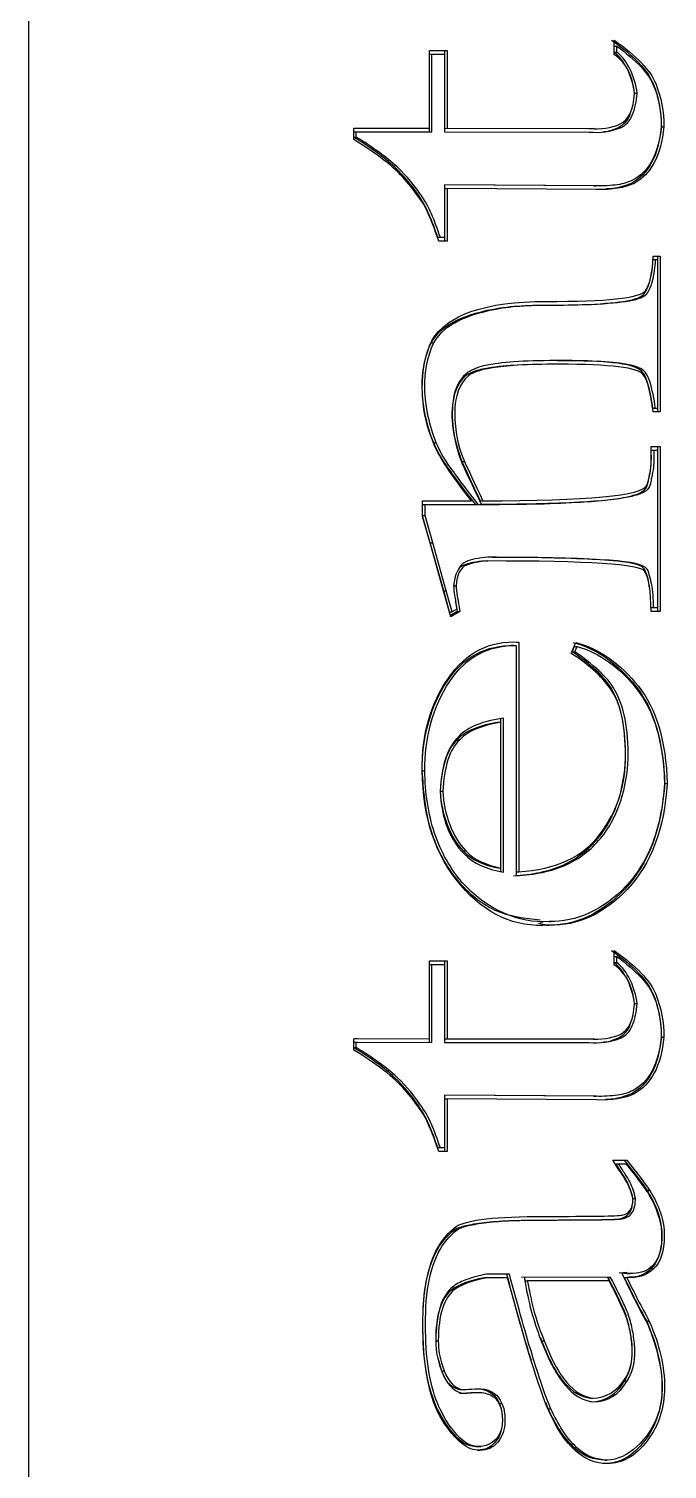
# Model space of a CAD drawing. Header units: inches. Extents: x -0.22 to 3.3, y -3.49 to -1.49.
# Drawn here: x 2.1672 to 2.3423, y -2.29 to -1.895 of the extents above; entities that cross this region are included whole.
import ezdxf

# ---------------------------------------------------------------- set-up
doc = ezdxf.new("R2010")
doc.units = ezdxf.units.IN
doc.header["$MEASUREMENT"] = 0

msp = doc.modelspace()

# ---------------------------------------------------------------- linework, layer by layer
at = {"color": 7, "linetype": 'Continuous', "lineweight": 25}
for p, q in [((2.16719, -3.49448), (2.16719, -1.49448)), ((2.32781, -1.90206), (2.32781, -1.89818)), ((2.27709, -1.92232), (2.27709, -1.90097)), ((2.27709, -1.90097), (2.28193, -1.90097)), ((2.27709, -1.90197), (2.28123, -1.90197)), ((2.27779, -1.92332), (2.27779, -1.90197)), ((2.28121, -1.90097), (2.28121, -1.90197)), ((2.28123, -1.90197), (2.28123, -1.92332)), ((2.28193, -1.90097), (2.28193, -1.92232)), ((2.32781, -1.89979), (2.32851, -1.89979)), ((2.32781, -1.90146), (2.32851, -1.90146)), ((2.32851, -1.90146), (2.32851, -1.89979)), ((2.33338, -1.9127), (2.33409, -1.9127)), ((2.25632, -1.92542), (2.25632, -1.92232)), ((2.2567, -1.9223), (2.27709, -1.92232)), ((2.27708, -1.92332), (2.27708, -1.92232)), ((2.28123, -1.92232), (2.32094, -1.92234)), ((2.32023, -1.92234), (2.32227, -1.92228)), ((2.32227, -1.92244), (2.32299, -1.92244)), ((2.32896, -1.92209), (2.32968, -1.92209)), ((2.3407, -1.92194), (2.34142, -1.92194)), ((2.2563, -1.92329), (2.25702, -1.92329)), ((2.25632, -1.92475), (2.25702, -1.92475)), ((2.25702, -1.92475), (2.25702, -1.92329)), ((2.25702, -1.92329), (2.25741, -1.9233)), ((2.25741, -1.9233), (2.27779, -1.92332)), ((2.28123, -1.92332), (2.32092, -1.92334)), ((2.32282, -1.93812), (2.28123, -1.93779)), ((2.28123, -1.93779), (2.28123, -1.95223)), ((2.32211, -1.93812), (2.28123, -1.9378)), ((2.28123, -1.9388), (2.28193, -1.9388)), ((2.28193, -1.9388), (2.28193, -1.95323)), ((2.32282, -1.93912), (2.28193, -1.9388)), ((2.32297, -1.93808), (2.32211, -1.93812)), ((2.32211, -1.93812), (2.32282, -1.93812)), ((2.3325, -1.93742), (2.33322, -1.93742)), ((2.28123, -1.95223), (2.27938, -1.95223)), ((2.28193, -1.95323), (2.27966, -1.95323)), ((2.28121, -1.95223), (2.28121, -1.95323)), ((2.33841, -1.95834), (2.33966, -1.95834)), ((2.33845, -1.95734), (2.34036, -1.95734)), ((2.33964, -1.95734), (2.33964, -1.95834)), ((2.33966, -1.95834), (2.33966, -1.99909)), ((2.34036, -1.95734), (2.34036, -2.00009)), ((2.27757, -1.98117), (2.27829, -1.98117)), ((2.31266, -1.987), (2.31195, -1.987)), ((2.33834, -1.99909), (2.33966, -1.99909)), ((2.34036, -2.00009), (2.33845, -2.00009)), ((2.33964, -1.99909), (2.33964, -2.00009)), ((2.27827, -2.00856), (2.27899, -2.00856)), ((2.3379, -2.00959), (2.34038, -2.00959)), ((2.33966, -2.00959), (2.33966, -2.01059)), ((2.34038, -2.00959), (2.34036, -2.05476)), ((2.28599, -2.01369), (2.28671, -2.01369)), ((2.33794, -2.01059), (2.33968, -2.01059)), ((2.33968, -2.01059), (2.33966, -2.05376)), ((2.27523, -2.02443), (2.28865, -2.02443)), ((2.27523, -2.02872), (2.27523, -2.02443)), ((2.27523, -2.02543), (2.29051, -2.02543)), ((2.27593, -2.02852), (2.27593, -2.02543)), ((2.29104, -2.02446), (2.29176, -2.02446)), ((2.27523, -2.02852), (2.27593, -2.02852)), ((2.27733, -2.03599), (2.27523, -2.02858)), ((2.2774, -2.03636), (2.27523, -2.02872)), ((2.27805, -2.03599), (2.27593, -2.02852)), ((2.28101, -2.04915), (2.27733, -2.03599)), ((2.27733, -2.03599), (2.27805, -2.03599)), ((2.28108, -2.04952), (2.2774, -2.03636)), ((2.28173, -2.04915), (2.27805, -2.03599)), ((2.29245, -2.04095), (2.29316, -2.04095)), ((2.28652, -2.04213), (2.28724, -2.04213)), ((2.28264, -2.05494), (2.28101, -2.04915)), ((2.28101, -2.04915), (2.28173, -2.04915)), ((2.28297, -2.05626), (2.28108, -2.04952)), ((2.28335, -2.05494), (2.28173, -2.04915)), ((2.28372, -2.04776), (2.28443, -2.04776)), ((2.28425, -2.05195), (2.28475, -2.05476)), ((2.28264, -2.05494), (2.28335, -2.05494)), ((2.28475, -2.05476), (2.28286, -2.05589)), ((2.28547, -2.05476), (2.28297, -2.05626)), ((2.28463, -2.05418), (2.28335, -2.05494)), ((2.28475, -2.05476), (2.28547, -2.05476)), ((2.33966, -2.05376), (2.33787, -2.05376)), ((2.34036, -2.05476), (2.3379, -2.05476)), ((2.33964, -2.05376), (2.33964, -2.05476)), ((2.30021, -2.06415), (2.29949, -2.06415)), ((2.30088, -2.06319), (2.3016, -2.06319)), ((2.3009, -2.06416), (2.3009, -2.12725)), ((2.3016, -2.06319), (2.3016, -2.1262)), ((2.316, -2.06631), (2.31729, -2.06326)), ((2.31629, -2.06586), (2.31691, -2.06438)), ((2.31691, -2.06438), (2.31763, -2.06438)), ((2.317, -2.06586), (2.31763, -2.06438)), ((2.31629, -2.06586), (2.317, -2.06586)), ((2.29666, -2.08516), (2.29666, -2.08406)), ((2.29743, -2.12624), (2.29738, -2.08406)), ((2.29597, -2.08516), (2.29668, -2.08516)), ((2.29673, -2.12512), (2.29668, -2.08516)), ((2.28471, -2.08995), (2.28543, -2.08995)), ((2.28007, -2.10405), (2.28077, -2.10405)), ((2.34162, -2.10196), (2.34233, -2.10196)), ((2.28634, -2.12044), (2.28706, -2.12044)), ((2.29601, -2.12512), (2.29673, -2.12512)), ((2.29671, -2.12624), (2.29671, -2.12512)), ((2.3009, -2.1262), (2.3016, -2.1262)), ((2.30922, -2.14081), (2.30701, -2.14037)), ((2.30746, -2.13988), (2.30817, -2.13988)), ((2.30982, -2.13982), (2.31053, -2.13982)), ((2.30922, -2.14081), (2.30993, -2.14081)), ((2.32781, -2.15168), (2.32781, -2.14779)), ((2.27709, -2.17193), (2.27709, -2.15059)), ((2.27709, -2.15059), (2.28193, -2.15059)), ((2.27709, -2.15159), (2.28123, -2.15159)), ((2.27779, -2.17293), (2.27779, -2.15159)), ((2.28121, -2.15059), (2.28121, -2.15159)), ((2.28123, -2.15159), (2.28123, -2.17293)), ((2.28193, -2.15059), (2.28193, -2.17193)), ((2.32781, -2.1494), (2.32851, -2.1494)), ((2.32781, -2.15107), (2.32851, -2.15107)), ((2.32851, -2.15107), (2.32851, -2.1494)), ((2.33338, -2.16231), (2.33409, -2.16231)), ((2.25632, -2.17503), (2.25632, -2.17193)), ((2.2567, -2.17191), (2.27709, -2.17193)), ((2.27708, -2.17293), (2.27708, -2.17193)), ((2.28123, -2.17193), (2.32094, -2.17195)), ((2.32023, -2.17195), (2.32227, -2.17189)), ((2.32896, -2.1717), (2.32968, -2.1717)), ((2.3407, -2.17155), (2.34142, -2.17155)), ((2.2563, -2.1729), (2.25702, -2.1729)), ((2.25632, -2.17437), (2.25702, -2.17437)), ((2.25702, -2.17437), (2.25702, -2.1729)), ((2.25702, -2.1729), (2.25741, -2.17291)), ((2.25741, -2.17291), (2.27779, -2.17293)), ((2.28123, -2.17293), (2.32092, -2.17295)), ((2.32227, -2.17206), (2.32299, -2.17206)), ((2.32282, -2.18773), (2.28123, -2.1874)), ((2.28123, -2.1874), (2.28123, -2.20184)), ((2.32211, -2.18773), (2.28123, -2.18741)), ((2.32297, -2.18769), (2.32211, -2.18773)), ((2.32211, -2.18773), (2.32282, -2.18773)), ((2.3325, -2.18703), (2.33322, -2.18703)), ((2.28123, -2.18841), (2.28193, -2.18841)), ((2.28193, -2.18841), (2.28193, -2.20284)), ((2.32282, -2.18873), (2.28193, -2.18841)), ((2.28123, -2.20184), (2.27938, -2.20184)), ((2.28193, -2.20284), (2.27966, -2.20284)), ((2.28121, -2.20184), (2.28121, -2.20284)), ((2.32739, -2.20526), (2.33125, -2.20526)), ((2.32829, -2.20626), (2.331, -2.20626)), ((2.33676, -2.21345), (2.33747, -2.21345)), ((2.33291, -2.21571), (2.33362, -2.21571)), ((2.32921, -2.2213), (2.32993, -2.2213)), ((2.28397, -2.2243), (2.28469, -2.2243)), ((2.29856, -2.23745), (2.29218, -2.23745)), ((2.29904, -2.23645), (2.29285, -2.23645)), ((2.32606, -2.23736), (2.30237, -2.23727)), ((2.32677, -2.23736), (2.30309, -2.23727)), ((2.30327, -2.23828), (2.30398, -2.23828)), ((2.32643, -2.23836), (2.30398, -2.23828)), ((2.32606, -2.23736), (2.32677, -2.23736)), ((2.33134, -2.23603), (2.32914, -2.2362)), ((2.33054, -2.23736), (2.33125, -2.23736)), ((2.33136, -2.23633), (2.33207, -2.23633)), ((2.28329, -2.24071), (2.284, -2.24071)), ((2.3367, -2.24939), (2.33742, -2.24939)), ((2.27882, -2.25475), (2.27954, -2.25475)), ((2.30758, -2.25389), (2.30787, -2.25475)), ((2.30787, -2.25475), (2.30859, -2.25475)), ((2.27937, -2.25943), (2.28044, -2.26299)), ((2.28044, -2.26299), (2.28109, -2.26431)), ((2.28044, -2.26299), (2.28116, -2.26299)), ((2.33063, -2.26573), (2.33135, -2.26573)), ((2.28536, -2.26811), (2.28608, -2.26811)), ((2.29046, -2.26889), (2.29118, -2.26889)), ((2.32129, -2.27048), (2.322, -2.27048)), ((2.29623, -2.27195), (2.29695, -2.27195)), ((2.30971, -2.27342), (2.30906, -2.2717)), ((2.30971, -2.27342), (2.31043, -2.27342)), ((2.28979, -2.28374), (2.2905, -2.28374)), ((2.29024, -2.28472), (2.29095, -2.28472)), ((2.29047, -2.28373), (2.29119, -2.28373)), ((2.32518, -2.28744), (2.3259, -2.28744))]:
    msp.add_line(p, q, dxfattribs=at)
at = {"color": 8, "linetype": 'Continuous', "lineweight": 25}
msp.add_line((2.27513, -2.09845), (2.27582, -2.09845), dxfattribs=at)
at = {"color": 7, "linetype": 'Continuous', "lineweight": 25}
for points, knots in [([(2.32709, -1.89818), (2.33316, -1.9024), (2.33694, -1.90637), (2.33997, -1.9138), (2.34072, -1.91775), (2.3407, -1.92194)], [8, 8, 8, 8, 9, 9, 10, 10, 10, 10]), ([(2.32781, -1.89818), (2.33387, -1.9024), (2.33766, -1.90637), (2.34068, -1.9138), (2.34143, -1.91775), (2.34142, -1.92194)], [8, 8, 8, 8, 9, 9, 10, 10, 10, 10]), ([(2.33339, -1.91274), (2.33305, -1.91016), (2.33246, -1.90803), (2.33074, -1.9047), (2.32948, -1.90326), (2.32781, -1.90206)], [5, 5, 5, 5, 6, 6, 7, 7, 7, 7]), ([(2.32896, -1.92209), (2.32961, -1.92166), (2.33095, -1.92079), (2.33214, -1.91903), (2.33236, -1.91785), (2.33238, -1.91771)], [0, 0, 0, 0, 0.456816, 0.937257, 1, 1, 1, 1]), ([(2.32481, -1.92322), (2.32493, -1.92322), (2.32634, -1.9232), (2.32771, -1.92262), (2.32896, -1.92209)], [0, 0, 0, 0, 0.082791, 1, 1, 1, 1]), ([(2.27938, -1.95223), (2.27862, -1.95003), (2.27691, -1.94537), (2.27438, -1.94075), (2.26931, -1.93424), (2.26288, -1.92897), (2.25842, -1.92604), (2.2563, -1.92475)], [15.054133, 15.054133, 15.054133, 15.054133, 15.784995, 16.515856, 17.246718, 17.612149, 17.97758, 17.97758, 17.97758, 17.97758]), ([(2.27966, -1.95323), (2.27848, -1.94978), (2.27738, -1.94697), (2.27536, -1.94264), (2.27336, -1.93983), (2.26737, -1.93289), (2.26269, -1.92924), (2.25632, -1.92542)], [15, 15, 15, 15, 16, 16, 17, 17, 18, 18, 18, 18]), ([(2.2801, -1.95223), (2.27933, -1.95003), (2.27763, -1.94537), (2.2751, -1.94075), (2.27003, -1.93424), (2.2636, -1.92897), (2.25914, -1.92604), (2.25702, -1.92475)], [15.054133, 15.054133, 15.054133, 15.054133, 15.784995, 16.515856, 17.246718, 17.612149, 17.97758, 17.97758, 17.97758, 17.97758]), ([(2.3325, -1.93742), (2.33082, -1.93805), (2.32847, -1.93893), (2.32605, -1.93896), (2.32537, -1.93897)], [0, 0, 0, 0, 0.71814, 1, 1, 1, 1]), ([(2.27757, -1.98117), (2.27932, -1.97823), (2.28343, -1.97484), (2.29362, -1.97166), (2.3041, -1.97077), (2.31653, -1.97085), (2.32772, -1.97029), (2.33535, -1.96901), (2.3375, -1.96559), (2.33832, -1.96106), (2.33841, -1.95834)], [14.00217, 14.00217, 14.00217, 14.00217, 14.367874, 14.733577, 14.916429, 15.099281, 15.464985, 15.830688, 16.196392, 16.927799, 16.927799, 16.927799, 16.927799]), ([(2.27773, -1.98057), (2.28195, -1.9734), (2.29241, -1.96981), (2.32578, -1.96981), (2.33484, -1.96886), (2.33768, -1.96503), (2.33841, -1.96183), (2.33845, -1.95734)], [14, 14, 14, 14, 15, 15, 16, 16, 17, 17, 17, 17]), ([(2.27829, -1.98117), (2.28003, -1.97823), (2.28414, -1.97484), (2.29434, -1.97166), (2.30482, -1.97077), (2.31724, -1.97085), (2.32843, -1.97029), (2.33607, -1.96901), (2.33821, -1.96559), (2.33904, -1.96106), (2.33913, -1.95834)], [14.00217, 14.00217, 14.00217, 14.00217, 14.367874, 14.733577, 14.916429, 15.099281, 15.464985, 15.830688, 16.196392, 16.927799, 16.927799, 16.927799, 16.927799]), ([(2.27839, -2.00907), (2.27622, -2.00389), (2.27514, -1.99877), (2.27514, -1.98868), (2.276, -1.98429), (2.27773, -1.98057)], [12, 12, 12, 12, 13, 13, 14, 14, 14, 14]), ([(2.33906, -1.99909), (2.33879, -1.99657), (2.3376, -1.99107), (2.33589, -1.98766), (2.32706, -1.98637), (2.31671, -1.98593), (2.30343, -1.98605), (2.29154, -1.98704), (2.28554, -1.98979), (2.28231, -1.99913), (2.28395, -2.00931), (2.28612, -2.01423)], [20.059356, 20.059356, 20.059356, 20.059356, 20.676996, 21.294637, 21.603457, 21.912277, 22.221097, 22.529917, 23.147557, 23.765197, 25.000477, 25.000477, 25.000477, 25.000477]), ([(2.33834, -1.99909), (2.338, -1.99697), (2.33755, -1.99412), (2.33658, -1.99076), (2.3356, -1.98903), (2.334, -1.98796), (2.33101, -1.987), (2.32363, -1.98612), (2.31698, -1.98608), (2.31216, -1.98604)], [0, 0, 0, 0, 0.145744, 0.195537, 0.242626, 0.291006, 0.361788, 0.536566, 1, 1, 1, 1]), ([(2.31195, -1.98701), (2.30838, -1.98703), (2.30214, -1.98708), (2.2945, -1.98779), (2.28961, -1.98872), (2.28655, -1.99031), (2.28451, -1.99318), (2.28306, -1.9985), (2.28332, -2.00594), (2.2851, -2.0111), (2.28599, -2.01369)], [0, 0, 0, 0, 0.2474904, 0.4330964, 0.5308964, 0.5891369, 0.6552884, 0.7225595, 0.8606837, 1, 1, 1, 1]), ([(2.33845, -2.00009), (2.33801, -1.99523), (2.33712, -1.99183), (2.33443, -1.98796), (2.32673, -1.987), (2.2986, -1.987), (2.29031, -1.98805), (2.2853, -1.99227), (2.28405, -1.99571), (2.28405, -2.00527), (2.28494, -2.00967), (2.28671, -2.01369)], [20, 20, 20, 20, 21, 21, 22, 22, 23, 23, 24, 24, 25, 25, 25, 25]), ([(2.29176, -2.02446), (2.32063, -2.02446), (2.33561, -2.02305), (2.33778, -2.0174), (2.33818, -2.01386), (2.3379, -2.00959)], [26, 26, 26, 26, 27, 27, 28, 28, 28, 28]), ([(2.29067, -2.02546), (2.29566, -2.02544), (2.30461, -2.0254), (2.31617, -2.02501), (2.32461, -2.02441), (2.33019, -2.02368), (2.33346, -2.02289), (2.33506, -2.02218), (2.33585, -2.02171), (2.33653, -2.02105), (2.33692, -2.02025), (2.33708, -2.01944), (2.33723, -2.01855), (2.33759, -2.01694), (2.33802, -2.01425), (2.33797, -2.01196), (2.33794, -2.01059)], [0, 0, 0, 0, 0.27832, 0.500225, 0.645473, 0.750306, 0.812834, 0.829973, 0.844094, 0.860532, 0.875164, 0.880833, 0.893119, 0.911075, 0.946787, 1, 1, 1, 1]), ([(2.33866, -2.01059), (2.33872, -2.01211), (2.3387, -2.01348), (2.3386, -2.01468), (2.33853, -2.01554), (2.3384, -2.01644), (2.3382, -2.01737), (2.33806, -2.01805), (2.33797, -2.01849), (2.33793, -2.01869), (2.33779, -2.01947), (2.3377, -2.01991), (2.33767, -2.02002), (2.33748, -2.02072), (2.33709, -2.02127), (2.33652, -2.0217), (2.33612, -2.022), (2.33559, -2.02228), (2.33495, -2.02253), (2.33408, -2.02288), (2.33298, -2.02318), (2.33165, -2.02345), (2.32865, -2.02406), (2.32418, -2.02454), (2.31826, -2.02487), (2.31132, -2.02527), (2.30237, -2.02546), (2.29139, -2.02546)], [0, 0, 0, 0, 0.053571, 0.053571, 0.053571, 0.089286, 0.089286, 0.089286, 0.107143, 0.107143, 0.107143, 0.125, 0.125, 0.125, 0.15625, 0.15625, 0.15625, 0.1875, 0.1875, 0.1875, 0.25, 0.25, 0.25, 0.5, 0.5, 0.5, 1, 1, 1, 1]), ([(2.33739, -2.04801), (2.33737, -2.04772), (2.33729, -2.04657), (2.33675, -2.04476), (2.33594, -2.0427), (2.3345, -2.04211), (2.33259, -2.04152), (2.32783, -2.04086), (2.31953, -2.04036), (2.30705, -2.03999), (2.29771, -2.03996), (2.29243, -2.03995)], [0, 0, 0, 0, 0.012779, 0.050723, 0.087346, 0.109827, 0.141528, 0.212288, 0.410041, 0.666951, 1, 1, 1, 1]), ([(2.33859, -2.05376), (2.33855, -2.05154), (2.33833, -2.04775), (2.33736, -2.04469), (2.33684, -2.0419), (2.3291, -2.04073), (2.31373, -2.04013), (2.30285, -2.03997), (2.29629, -2.03995), (2.29315, -2.03995)], [0.060415, 0.060415, 0.060415, 0.060415, 0.54536, 0.787833, 1.030306, 1.515251, 1.757724, 1.87896, 2.000197, 2.000197, 2.000197, 2.000197]), ([(2.3379, -2.05476), (2.33788, -2.04928), (2.33728, -2.0456), (2.33498, -2.04188), (2.32065, -2.04095), (2.29316, -2.04095)], [0, 0, 0, 0, 1, 1, 2, 2, 2, 2]), ([(2.28652, -2.04213), (2.28608, -2.04233), (2.28545, -2.0426), (2.28505, -2.04332), (2.28494, -2.04352)], [0, 0, 0, 0, 0.7170702, 1, 1, 1, 1]), ([(2.27512, -2.09846), (2.27501, -2.08857), (2.2774, -2.0801), (2.28717, -2.06601), (2.2936, -2.06272), (2.3016, -2.06319)], [0, 0, 0, 0, 1, 1, 2, 2, 2, 2]), ([(2.27511, -2.09845), (2.27501, -2.0897), (2.2787, -2.07606), (2.2894, -2.0655), (2.29671, -2.06405), (2.30018, -2.06416)], [0.00001, 0.00001, 0.00001, 0.00001, 0.98569, 1.47853, 1.97137, 1.97137, 1.97137, 1.97137]), ([(2.27582, -2.09845), (2.27572, -2.0897), (2.27942, -2.07606), (2.29012, -2.0655), (2.29743, -2.06405), (2.3009, -2.06416)], [0.00001, 0.00001, 0.00001, 0.00001, 0.98569, 1.47853, 1.97137, 1.97137, 1.97137, 1.97137]), ([(2.31657, -2.06326), (2.32305, -2.06508), (2.32876, -2.06909), (2.33864, -2.08148), (2.34128, -2.09037), (2.34161, -2.10196)], [8, 8, 8, 8, 9, 9, 10, 10, 10, 10]), ([(2.31729, -2.06326), (2.32377, -2.06508), (2.32948, -2.06909), (2.33936, -2.08148), (2.342, -2.09037), (2.34233, -2.10196)], [8, 8, 8, 8, 9, 9, 10, 10, 10, 10]), ([(2.31763, -2.06438), (2.32365, -2.06618), (2.33265, -2.07231), (2.34007, -2.08617), (2.34148, -2.09689), (2.34163, -2.10193)], [8.02509, 8.02509, 8.02509, 8.02509, 9.011546, 9.504774, 9.998003, 9.998003, 9.998003, 9.998003]), ([(2.30018, -2.12725), (2.30262, -2.12709), (2.3077, -2.1265), (2.31597, -2.12387), (2.32718, -2.11506), (2.33173, -2.09888), (2.3303, -2.08362), (2.32765, -2.07613), (2.32329, -2.0711), (2.31855, -2.06735), (2.31629, -2.06586)], [2.976231, 2.976231, 2.976231, 2.976231, 3.224789, 3.473346, 3.970461, 4.964692, 5.461807, 5.958922, 6.456037, 6.953152, 6.953152, 6.953152, 6.953152]), ([(2.3009, -2.12725), (2.30333, -2.12709), (2.30842, -2.1265), (2.31669, -2.12387), (2.32789, -2.11506), (2.33245, -2.09888), (2.33102, -2.08362), (2.32837, -2.07613), (2.324, -2.0711), (2.31926, -2.06735), (2.317, -2.06586)], [2.976231, 2.976231, 2.976231, 2.976231, 3.224789, 3.473346, 3.970461, 4.964692, 5.461807, 5.958922, 6.456037, 6.953152, 6.953152, 6.953152, 6.953152]), ([(2.3016, -2.1262), (2.31183, -2.12554), (2.31929, -2.12206), (2.32864, -2.10947), (2.33095, -2.10231), (2.33084, -2.08624), (2.32963, -2.08039), (2.32489, -2.07306), (2.32114, -2.06959), (2.316, -2.06631)], [3, 3, 3, 3, 4, 4, 5, 5, 6, 6, 7, 7, 7, 7]), ([(2.3075, -2.13944), (2.30331, -2.13899), (2.2944, -2.13802), (2.28341, -2.12827), (2.27631, -2.11398), (2.27551, -2.10365), (2.27511, -2.09845)], [0, 0, 0, 0, 0.260181, 0.55279, 0.774967, 1, 1, 1, 1]), ([(2.30993, -2.14081), (2.30063, -2.14152), (2.29255, -2.13787), (2.27879, -2.12181), (2.27527, -2.11135), (2.27512, -2.09846)], [12, 12, 12, 12, 13, 13, 14, 14, 14, 14]), ([(2.30992, -2.13981), (2.30161, -2.14045), (2.28811, -2.13449), (2.27763, -2.11626), (2.27589, -2.10429), (2.27582, -2.09845)], [11.999091, 11.999091, 11.999091, 11.999091, 12.999542, 13.499767, 13.999992, 13.999992, 13.999992, 13.999992]), ([(2.34161, -2.10196), (2.34078, -2.11444), (2.33715, -2.12409), (2.32427, -2.13772), (2.3171, -2.14103), (2.30922, -2.14081)], [10, 10, 10, 10, 11, 11, 12, 12, 12, 12]), ([(2.34163, -2.10193), (2.34125, -2.10753), (2.33908, -2.11903), (2.32886, -2.13482), (2.31729, -2.14001), (2.30992, -2.13981)], [10.001849, 10.001849, 10.001849, 10.001849, 10.501655, 11.001461, 12.001073, 12.001073, 12.001073, 12.001073]), ([(2.34233, -2.10196), (2.3415, -2.11444), (2.33786, -2.12409), (2.32498, -2.13772), (2.31782, -2.14103), (2.30993, -2.14081)], [10, 10, 10, 10, 11, 11, 12, 12, 12, 12]), ([(2.32709, -2.14779), (2.33316, -2.15201), (2.33694, -2.15598), (2.33997, -2.16341), (2.34072, -2.16736), (2.3407, -2.17155)], [8, 8, 8, 8, 9, 9, 10, 10, 10, 10]), ([(2.32781, -2.14779), (2.33387, -2.15201), (2.33766, -2.15598), (2.34068, -2.16341), (2.34143, -2.16736), (2.34142, -2.17155)], [8, 8, 8, 8, 9, 9, 10, 10, 10, 10]), ([(2.33339, -2.16235), (2.33305, -2.15977), (2.33246, -2.15764), (2.33074, -2.15431), (2.32948, -2.15288), (2.32781, -2.15168)], [5, 5, 5, 5, 6, 6, 7, 7, 7, 7]), ([(2.32896, -2.1717), (2.32961, -2.17127), (2.33095, -2.1704), (2.33214, -2.16865), (2.33236, -2.16746), (2.33238, -2.16732)], [0, 0, 0, 0, 0.456816, 0.937257, 1, 1, 1, 1]), ([(2.32481, -2.17284), (2.32493, -2.17283), (2.32634, -2.17281), (2.32771, -2.17223), (2.32896, -2.1717)], [0, 0, 0, 0, 0.082791, 1, 1, 1, 1]), ([(2.27938, -2.20184), (2.27862, -2.19964), (2.27691, -2.19498), (2.27438, -2.19037), (2.26931, -2.18386), (2.26288, -2.17858), (2.25842, -2.17565), (2.2563, -2.17437)], [15.054133, 15.054133, 15.054133, 15.054133, 15.784995, 16.515856, 17.246718, 17.612149, 17.97758, 17.97758, 17.97758, 17.97758]), ([(2.27966, -2.20284), (2.27848, -2.19939), (2.27738, -2.19658), (2.27536, -2.19225), (2.27336, -2.18944), (2.26737, -2.1825), (2.26269, -2.17886), (2.25632, -2.17503)], [15, 15, 15, 15, 16, 16, 17, 17, 18, 18, 18, 18]), ([(2.2801, -2.20184), (2.27933, -2.19964), (2.27763, -2.19498), (2.2751, -2.19037), (2.27003, -2.18386), (2.2636, -2.17858), (2.25914, -2.17565), (2.25702, -2.17437)], [15.054133, 15.054133, 15.054133, 15.054133, 15.784995, 16.515856, 17.246718, 17.612149, 17.97758, 17.97758, 17.97758, 17.97758]), ([(2.3325, -2.18703), (2.33082, -2.18766), (2.32847, -2.18855), (2.32605, -2.18857), (2.32537, -2.18858)], [0, 0, 0, 0, 0.71814, 1, 1, 1, 1]), ([(2.33293, -2.21586), (2.3326, -2.21417), (2.33203, -2.21264), (2.33041, -2.20989), (2.32913, -2.20789), (2.32739, -2.20526)], [19, 19, 19, 19, 20, 20, 21, 21, 21, 21]), ([(2.33291, -2.21571), (2.33259, -2.21409), (2.33178, -2.21174), (2.33023, -2.20927), (2.3289, -2.20718), (2.32829, -2.20626)], [18.976205, 18.976205, 18.976205, 18.976205, 19.875548, 20.325219, 20.774891, 20.774891, 20.774891, 20.774891]), ([(2.33362, -2.21571), (2.33331, -2.21409), (2.33249, -2.21174), (2.33094, -2.20927), (2.32961, -2.20718), (2.32901, -2.20626)], [18.976205, 18.976205, 18.976205, 18.976205, 19.875548, 20.325219, 20.774891, 20.774891, 20.774891, 20.774891]), ([(2.33747, -2.21345), (2.34017, -2.2176), (2.34152, -2.22178), (2.34152, -2.23018), (2.34054, -2.23321), (2.33662, -2.23691), (2.33418, -2.23768), (2.33125, -2.23736)], [23, 23, 23, 23, 24, 24, 25, 25, 26, 26, 26, 26]), ([(2.33676, -2.21345), (2.33764, -2.21495), (2.33929, -2.21775), (2.34072, -2.22265), (2.34091, -2.22729), (2.34028, -2.23138), (2.33865, -2.23454), (2.3363, -2.23641), (2.33395, -2.23737), (2.33241, -2.23733), (2.33179, -2.23732)], [0, 0, 0, 0, 0.17435, 0.325197, 0.464326, 0.584048, 0.692057, 0.80385, 0.921939, 1, 1, 1, 1]), ([(2.32921, -2.2213), (2.32979, -2.22116), (2.33093, -2.22087), (2.33223, -2.21947), (2.33272, -2.21815), (2.33276, -2.21753), (2.33276, -2.21753)], [0, 0, 0, 0, 0.37023, 0.723986, 0.997254, 1, 1, 1, 1]), ([(2.28439, -2.2234), (2.28744, -2.22157), (2.29551, -2.22065), (2.32167, -2.22065), (2.32876, -2.22054), (2.32984, -2.22031)], [16, 16, 16, 16, 17, 17, 18, 18, 18, 18]), ([(2.29024, -2.28372), (2.28764, -2.28391), (2.28328, -2.2811), (2.27661, -2.26945), (2.27511, -2.25403), (2.27551, -2.23531), (2.27985, -2.22746), (2.28397, -2.2243)], [12.996685, 12.996685, 12.996685, 12.996685, 13.747084, 14.497484, 14.872684, 15.247883, 15.998283, 15.998283, 15.998283, 15.998283]), ([(2.29095, -2.28472), (2.28765, -2.28496), (2.2842, -2.2822), (2.27701, -2.2707), (2.27524, -2.26156), (2.27536, -2.23653), (2.27839, -2.22798), (2.28439, -2.2234)], [13, 13, 13, 13, 14, 14, 15, 15, 16, 16, 16, 16]), ([(2.29095, -2.28372), (2.28836, -2.28391), (2.28399, -2.2811), (2.27732, -2.26945), (2.27583, -2.25403), (2.27623, -2.23531), (2.28057, -2.22746), (2.28469, -2.2243)], [12.996685, 12.996685, 12.996685, 12.996685, 13.747084, 14.497484, 14.872684, 15.247883, 15.998283, 15.998283, 15.998283, 15.998283]), ([(2.3051, -2.26018), (2.30479, -2.25924), (2.30229, -2.25147), (2.30018, -2.24348), (2.29833, -2.23645)], [0, 0, 0, 0, 0.122072, 1, 1, 1, 1]), ([(2.30309, -2.23727), (2.30315, -2.23762), (2.30324, -2.23814), (2.30335, -2.23874), (2.3034, -2.23904), (2.30343, -2.23919), (2.30344, -2.23927), (2.30344, -2.2393), (2.30345, -2.23932), (2.30344, -2.23926), (2.30442, -2.2449), (2.30596, -2.2503), (2.30798, -2.25524)], [0, 0, 0, 0, 0.25, 0.375, 0.4375, 0.46875, 0.484375, 0.492187, 0.492187, 0.5, 0.5, 1, 1, 1, 1]), ([(2.30398, -2.23828), (2.30403, -2.23852), (2.30387, -2.23774), (2.30549, -2.24626), (2.3072, -2.25135), (2.30859, -2.25475)], [0.601235, 0.601235, 0.601235, 0.601235, 0.951175, 1.301115, 2.000995, 2.000995, 2.000995, 2.000995]), ([(2.33063, -2.26573), (2.3319, -2.26379), (2.33259, -2.26142), (2.33277, -2.25725), (2.33257, -2.25415), (2.33174, -2.24984), (2.33038, -2.24585), (2.32911, -2.24341), (2.32752, -2.24019), (2.32668, -2.23853), (2.32606, -2.23736)], [0, 0, 0, 0, 0.25, 0.25, 0.375, 0.5, 0.625, 0.75, 0.75, 1, 1, 1, 1]), ([(2.33135, -2.26573), (2.33261, -2.26379), (2.33331, -2.26142), (2.33349, -2.25725), (2.33329, -2.25415), (2.33246, -2.24984), (2.33109, -2.24585), (2.32983, -2.24341), (2.32824, -2.24019), (2.32739, -2.23853), (2.32677, -2.23736)], [0, 0, 0, 0, 0.25, 0.25, 0.375, 0.5, 0.625, 0.75, 0.75, 1, 1, 1, 1]), ([(2.3367, -2.24939), (2.3395, -2.25588), (2.3409, -2.26192), (2.3409, -2.27308), (2.33931, -2.27797), (2.33295, -2.28635), (2.3293, -2.28844), (2.32518, -2.28844)], [27, 27, 27, 27, 28, 28, 29, 29, 30, 30, 30, 30]), ([(2.33742, -2.24939), (2.34022, -2.25588), (2.34161, -2.26192), (2.34161, -2.27308), (2.34002, -2.27797), (2.33366, -2.28635), (2.33001, -2.28844), (2.3259, -2.28844)], [27, 27, 27, 27, 28, 28, 29, 29, 30, 30, 30, 30]), ([(2.33684, -2.24997), (2.33862, -2.25409), (2.34154, -2.26405), (2.34041, -2.27899), (2.33136, -2.28744), (2.3259, -2.28744)], [27.002549, 27.002549, 27.002549, 27.002549, 27.751912, 28.501274, 30, 30, 30, 30]), ([(2.30787, -2.25475), (2.30875, -2.25707), (2.31085, -2.2618), (2.31512, -2.26805), (2.3187, -2.27021), (2.32129, -2.27048)], [1.9995118, 1.9995118, 1.9995118, 1.9995118, 2.2492323, 2.4989528, 2.9983938, 2.9983938, 2.9983938, 2.9983938]), ([(2.30859, -2.25475), (2.30946, -2.25707), (2.31157, -2.2618), (2.31583, -2.26805), (2.31941, -2.27021), (2.322, -2.27048)], [1.9995118, 1.9995118, 1.9995118, 1.9995118, 2.2492323, 2.4989528, 2.9983938, 2.9983938, 2.9983938, 2.9983938]), ([(2.28231, -2.26617), (2.28249, -2.26641), (2.28333, -2.26751), (2.28447, -2.26785), (2.28536, -2.26811)], [0, 0, 0, 0, 0.218, 1, 1, 1, 1]), ([(2.28608, -2.26811), (2.28661, -2.26811), (2.28751, -2.26807), (2.29004, -2.26793), (2.29085, -2.26789), (2.2912, -2.26789)], [7, 7, 7, 7, 8, 8, 9, 9, 9, 9]), ([(2.29695, -2.27195), (2.29752, -2.27299), (2.29781, -2.27461), (2.29781, -2.27901), (2.29716, -2.28091), (2.29455, -2.28411), (2.29292, -2.28485), (2.29095, -2.28472)], [10, 10, 10, 10, 11, 11, 12, 12, 13, 13, 13, 13]), ([(2.29637, -2.27251), (2.2968, -2.27329), (2.29714, -2.27494), (2.29717, -2.2812), (2.29312, -2.28386), (2.29095, -2.28372)], [9.980497, 9.980497, 9.980497, 9.980497, 10.736769, 11.49304, 13.005584, 13.005584, 13.005584, 13.005584]), ([(2.29623, -2.27195), (2.29645, -2.2724), (2.29671, -2.27293), (2.29679, -2.27356), (2.2968, -2.27365)], [0, 0, 0, 0, 0.846897, 1, 1, 1, 1]), ([(2.2967, -2.27942), (2.29667, -2.27958), (2.2965, -2.28053), (2.29559, -2.28202), (2.29415, -2.28367), (2.29252, -2.28458), (2.29145, -2.28462), (2.29101, -2.28464)], [0, 0, 0, 0, 0.046861, 0.28809, 0.552019, 0.818706, 1, 1, 1, 1])]:
    msp.add_open_spline(points, degree=3, knots=knots, dxfattribs=at)
for points in [[(2.33338, -1.9127), (2.33279, -1.90818), (2.33062, -1.90363), (2.32779, -1.90146)], [(2.32851, -1.89979), (2.33085, -1.90148), (2.33606, -1.90589), (2.33891, -1.91078), (2.34037, -1.91615), (2.34072, -1.91996), (2.34072, -1.92186)], [(2.33409, -1.9127), (2.3335, -1.90818), (2.33134, -1.90363), (2.32851, -1.90146)], [(2.32947, -1.92113), (2.33175, -1.92008), (2.33305, -1.91728), (2.33339, -1.91274)], [(2.32968, -1.92209), (2.3309, -1.92152), (2.3331, -1.91934), (2.33394, -1.9148), (2.33409, -1.9127)], [(2.25632, -1.92232), (2.25654, -1.92229), (2.25691, -1.92228), (2.25742, -1.9223)], [(2.32092, -1.92334), (2.32385, -1.92362), (2.32688, -1.92335), (2.32968, -1.92209)], [(2.32094, -1.92234), (2.32415, -1.92265), (2.32699, -1.92225), (2.32947, -1.92113)], [(2.3407, -1.92194), (2.33991, -1.92981), (2.33718, -1.93497), (2.3325, -1.93742)], [(2.34072, -1.92186), (2.34038, -1.92514), (2.33873, -1.93198), (2.33499, -1.93542), (2.33298, -1.93648)], [(2.34142, -1.92194), (2.34063, -1.92981), (2.33789, -1.93497), (2.33322, -1.93742)], [(2.33298, -1.93648), (2.3316, -1.93718), (2.32917, -1.93791), (2.32478, -1.93817), (2.32282, -1.93812)], [(2.33322, -1.93742), (2.33074, -1.93867), (2.32727, -1.93924), (2.32282, -1.93912)], [(2.27827, -2.00856), (2.27642, -2.00413), (2.27408, -1.99305), (2.27589, -1.98481), (2.27757, -1.98117)], [(2.27899, -2.00856), (2.27714, -2.00413), (2.2748, -1.99305), (2.27661, -1.98481), (2.27829, -1.98117)], [(2.28979, -2.02543), (2.28722, -2.02221), (2.28123, -2.01426), (2.27933, -2.01113), (2.27827, -2.00856)], [(2.28865, -2.02443), (2.28322, -2.01764), (2.2798, -2.01252), (2.27839, -2.00907)], [(2.29051, -2.02543), (2.28793, -2.02221), (2.28194, -2.01426), (2.28004, -2.01113), (2.27899, -2.00856)], [(2.28599, -2.01369), (2.28701, -2.01593), (2.28869, -2.01952), (2.29104, -2.02446)], [(2.28671, -2.01369), (2.28773, -2.01593), (2.28941, -2.01952), (2.29176, -2.02446)], [(2.29139, -2.02546), (2.2889, -2.02022), (2.28714, -2.01648), (2.28612, -2.01423)], [(2.28705, -2.04117), (2.28522, -2.04186), (2.28391, -2.04506), (2.28373, -2.04775)], [(2.29245, -2.04095), (2.28985, -2.04112), (2.28787, -2.04151), (2.28652, -2.04213)], [(2.29315, -2.03995), (2.29198, -2.04002), (2.28937, -2.04035), (2.28789, -2.04079), (2.28705, -2.04117)], [(2.29316, -2.04095), (2.29056, -2.04112), (2.28859, -2.04151), (2.28724, -2.04213)], [(2.28724, -2.04213), (2.28557, -2.04275), (2.28464, -2.04463), (2.28443, -2.04776)], [(2.28373, -2.04775), (2.28377, -2.04864), (2.28391, -2.05002), (2.2844, -2.05293), (2.28463, -2.05418)], [(2.28443, -2.04776), (2.28449, -2.04918), (2.28484, -2.05151), (2.28547, -2.05476)], [(2.29738, -2.08406), (2.29183, -2.08478), (2.28771, -2.08647), (2.28503, -2.08913)], [(2.29597, -2.08516), (2.29373, -2.0855), (2.28874, -2.08686), (2.2861, -2.08858), (2.28471, -2.08995)], [(2.29668, -2.08516), (2.29444, -2.0855), (2.28945, -2.08686), (2.28682, -2.08858), (2.28543, -2.08995)], [(2.28471, -2.08995), (2.28333, -2.09132), (2.28118, -2.09474), (2.28019, -2.10112), (2.28005, -2.10405)], [(2.28503, -2.08913), (2.28204, -2.09208), (2.28039, -2.09705), (2.28007, -2.10404)], [(2.28543, -2.08995), (2.28405, -2.09132), (2.2819, -2.09474), (2.2809, -2.10112), (2.28077, -2.10405)], [(2.28005, -2.10405), (2.28031, -2.11027), (2.28277, -2.11688), (2.28634, -2.12044)], [(2.28007, -2.10404), (2.28036, -2.11144), (2.28256, -2.11717), (2.28665, -2.12126)], [(2.28077, -2.10405), (2.28103, -2.11027), (2.28348, -2.11688), (2.28706, -2.12044)], [(2.28634, -2.12044), (2.28758, -2.12172), (2.29001, -2.12348), (2.29412, -2.12478), (2.29601, -2.12512)], [(2.28706, -2.12044), (2.28829, -2.12172), (2.29073, -2.12348), (2.29484, -2.12478), (2.29673, -2.12512)], [(2.28665, -2.12126), (2.28916, -2.12386), (2.29275, -2.12553), (2.29743, -2.12624)], [(2.33338, -2.16231), (2.33279, -2.15779), (2.33062, -2.15324), (2.32779, -2.15107)], [(2.32851, -2.1494), (2.33085, -2.15109), (2.33606, -2.15551), (2.33891, -2.16039), (2.34037, -2.16576), (2.34072, -2.16957), (2.34072, -2.17147)], [(2.33409, -2.16231), (2.3335, -2.15779), (2.33134, -2.15324), (2.32851, -2.15107)], [(2.32947, -2.17074), (2.33175, -2.16969), (2.33305, -2.16689), (2.33339, -2.16235)], [(2.32968, -2.1717), (2.3309, -2.17113), (2.3331, -2.16895), (2.33394, -2.16441), (2.33409, -2.16231)], [(2.25632, -2.17193), (2.25654, -2.1719), (2.25691, -2.1719), (2.25742, -2.17191)], [(2.32092, -2.17295), (2.32385, -2.17324), (2.32688, -2.17296), (2.32968, -2.1717)], [(2.32094, -2.17195), (2.32415, -2.17226), (2.32699, -2.17186), (2.32947, -2.17074)], [(2.3407, -2.17155), (2.33991, -2.17943), (2.33718, -2.18459), (2.3325, -2.18703)], [(2.34072, -2.17147), (2.34038, -2.17475), (2.33873, -2.18159), (2.33499, -2.18504), (2.33298, -2.18609)], [(2.34142, -2.17155), (2.34063, -2.17943), (2.33789, -2.18459), (2.33322, -2.18703)], [(2.33298, -2.18609), (2.3316, -2.18679), (2.32917, -2.18752), (2.32478, -2.18778), (2.32282, -2.18773)], [(2.33322, -2.18703), (2.33074, -2.18828), (2.32727, -2.18885), (2.32282, -2.18873)], [(2.33054, -2.20526), (2.33331, -2.20867), (2.33539, -2.2114), (2.33676, -2.21345)], [(2.331, -2.20626), (2.33218, -2.20771), (2.3348, -2.21106), (2.33617, -2.21295), (2.33697, -2.21414)], [(2.33125, -2.20526), (2.33403, -2.20867), (2.3361, -2.2114), (2.33747, -2.21345)], [(2.33697, -2.21414), (2.33868, -2.21677), (2.34159, -2.22392), (2.34036, -2.23236), (2.33646, -2.23639), (2.33189, -2.23643), (2.32986, -2.2362)], [(2.32984, -2.22031), (2.33194, -2.21999), (2.33297, -2.2185), (2.33293, -2.21586)], [(2.32993, -2.2213), (2.33093, -2.22115), (2.33314, -2.2201), (2.33364, -2.21708), (2.33362, -2.21571)], [(2.28397, -2.2243), (2.28496, -2.22372), (2.2866, -2.22319), (2.29186, -2.22225), (2.29865, -2.22176), (2.30791, -2.22163), (2.31702, -2.22164), (2.32328, -2.22158), (2.32771, -2.22144), (2.32854, -2.22144), (2.32921, -2.2213)], [(2.28469, -2.2243), (2.28567, -2.22372), (2.28732, -2.22319), (2.29258, -2.22225), (2.29937, -2.22176), (2.30863, -2.22163), (2.31774, -2.22164), (2.324, -2.22158), (2.32843, -2.22144), (2.32926, -2.22144), (2.32993, -2.2213)], [(2.29218, -2.23745), (2.28803, -2.2383), (2.28507, -2.23938), (2.28329, -2.24071)], [(2.29285, -2.23645), (2.29102, -2.23683), (2.28687, -2.23796), (2.28485, -2.23895), (2.28368, -2.23983)], [(2.2929, -2.23745), (2.28875, -2.2383), (2.28578, -2.23938), (2.284, -2.24071)], [(2.30984, -2.27396), (2.30718, -2.26783), (2.30342, -2.25566), (2.29856, -2.23745)], [(2.31043, -2.27342), (2.30963, -2.27157), (2.30838, -2.26826), (2.30564, -2.25991), (2.30265, -2.24977), (2.30018, -2.24071), (2.29904, -2.23645)], [(2.33082, -2.26507), (2.33191, -2.26341), (2.3332, -2.25921), (2.33225, -2.25052), (2.32878, -2.2429), (2.3273, -2.24003), (2.32643, -2.23836)], [(2.32986, -2.2362), (2.33209, -2.24089), (2.33439, -2.24551), (2.33684, -2.24997)], [(2.33054, -2.23736), (2.33254, -2.24155), (2.33459, -2.24556), (2.3367, -2.24939)], [(2.33125, -2.23736), (2.33325, -2.24155), (2.33531, -2.24556), (2.33742, -2.24939)], [(2.28329, -2.24071), (2.28031, -2.24297), (2.27882, -2.24765), (2.27882, -2.25475)], [(2.28368, -2.23983), (2.28209, -2.24103), (2.27958, -2.24467), (2.27884, -2.2516), (2.27884, -2.25473)], [(2.284, -2.24071), (2.28103, -2.24297), (2.27954, -2.24765), (2.27954, -2.25475)], [(2.27884, -2.25473), (2.27876, -2.25776), (2.27954, -2.26081), (2.28055, -2.26347)], [(2.27954, -2.25475), (2.27947, -2.25719), (2.28001, -2.25994), (2.28116, -2.26299)], [(2.30798, -2.25524), (2.31185, -2.26551), (2.31652, -2.27092), (2.32198, -2.27148)], [(2.28055, -2.26347), (2.28165, -2.26629), (2.2838, -2.26873), (2.28604, -2.26911)], [(2.28116, -2.26299), (2.28236, -2.26605), (2.284, -2.26775), (2.28608, -2.26811)], [(2.32126, -2.27148), (2.32529, -2.27148), (2.32842, -2.26957), (2.33063, -2.26573)], [(2.32198, -2.27148), (2.32601, -2.27148), (2.32913, -2.26957), (2.33135, -2.26573)], [(2.322, -2.27048), (2.3252, -2.27048), (2.32878, -2.2686), (2.33082, -2.26507)], [(2.28532, -2.26911), (2.28704, -2.26911), (2.28875, -2.2689), (2.29046, -2.26889)], [(2.28604, -2.26911), (2.28775, -2.26911), (2.28946, -2.2689), (2.29118, -2.26889)], [(2.29048, -2.26789), (2.29334, -2.26813), (2.29526, -2.26948), (2.29623, -2.27195)], [(2.29118, -2.26889), (2.29231, -2.26899), (2.29487, -2.26979), (2.29595, -2.27145), (2.29637, -2.27251)], [(2.2912, -2.26789), (2.29406, -2.26813), (2.29597, -2.26948), (2.29695, -2.27195)], [(2.32518, -2.28744), (2.32225, -2.28744), (2.31657, -2.28547), (2.31153, -2.27752), (2.30971, -2.27342)], [(2.3259, -2.28844), (2.31948, -2.28844), (2.31413, -2.28361), (2.30984, -2.27396)], [(2.3259, -2.28744), (2.32297, -2.28744), (2.31728, -2.28547), (2.31225, -2.27752), (2.31043, -2.27342)]]:
    msp.add_open_spline(points, degree=3, dxfattribs=at)

doc.saveas('drawing.dxf')
